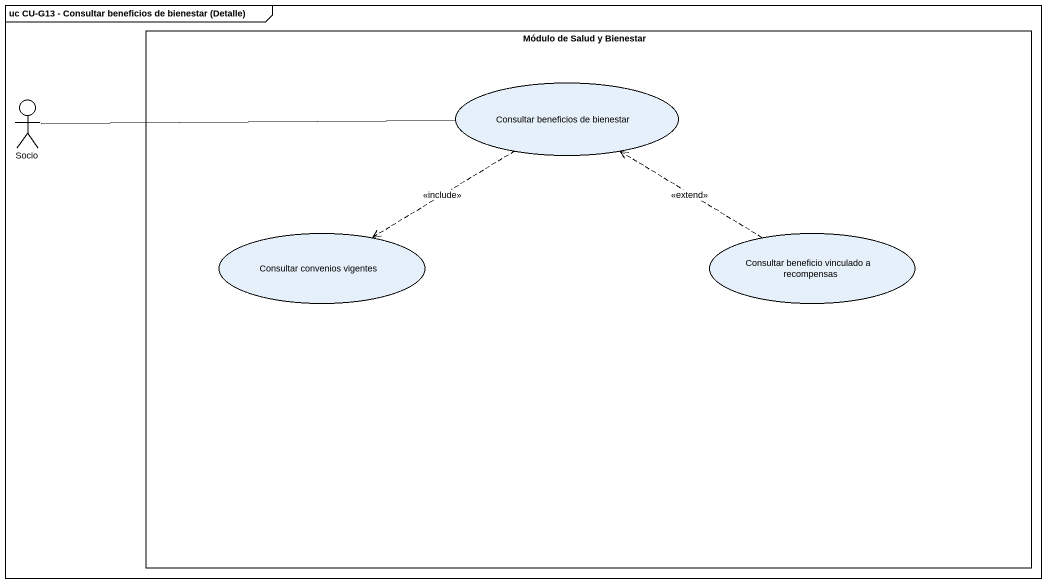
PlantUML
@startuml
mainframe uc CU-G13 - Consultar beneficios de bienestar (Detalle)
rectangle "Módulo de Salud y Bienestar" as Módulo_de_Salud_y_Bienestar {
  usecase "Consultar beneficios de bienestar" as Consultar_beneficios_de
  usecase "Consultar convenios vigentes" as Consultar_convenios_vigentes
  usecase "Consultar beneficio vinculado a recompensas" as Consultar_beneficio
}
actor Socio
Consultar_beneficios_de ..> Consultar_convenios_vigentes : <<include>>
Socio -right- Consultar_beneficios_de
Consultar_beneficio .up.> Consultar_beneficios_de : <<extend>>
@enduml
